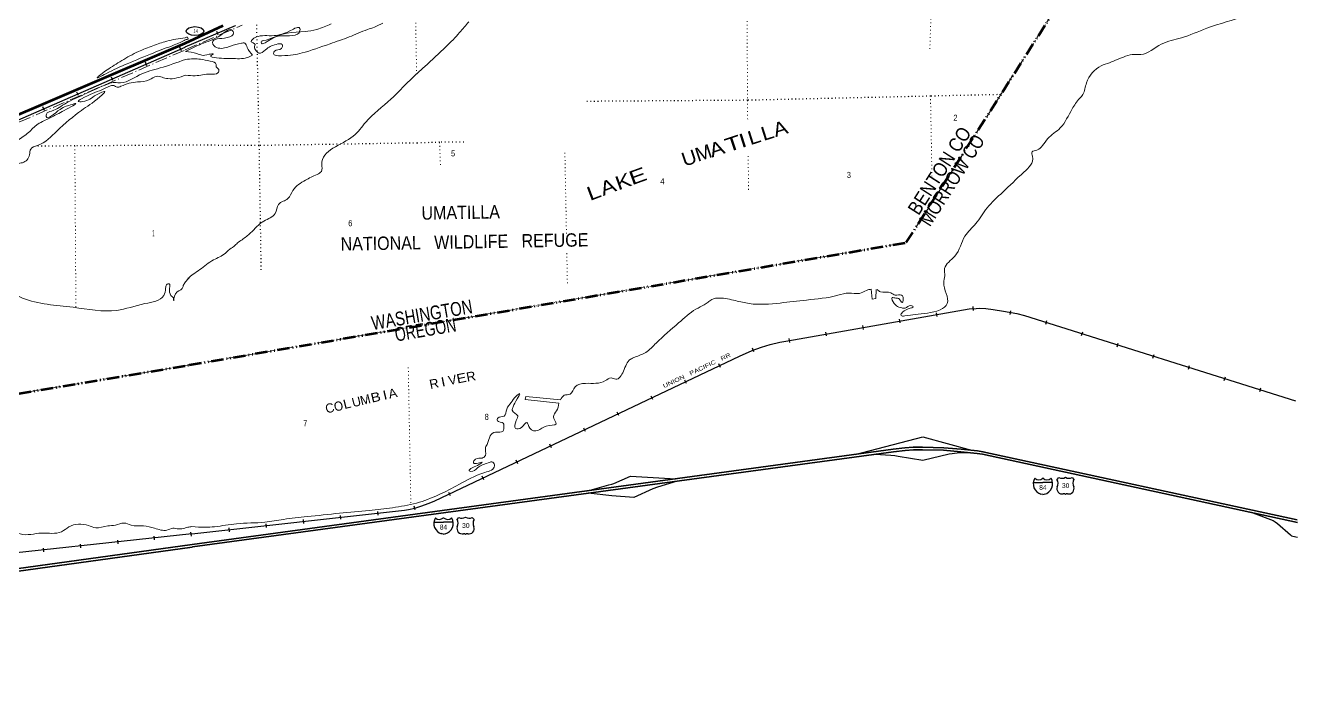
# Model space of a CAD drawing. Header units: feet. Extents: x 254670 to 524092, y -639101 to -543444.
# Drawn here: x 314355 to 351086, y -612130 to -592650 of the extents above; entities that cross this region are included whole.
import ezdxf
from ezdxf.enums import TextEntityAlignment as Align

# ---------------------------------------------------------------- set-up
doc = ezdxf.new("R2010")
doc.units = ezdxf.units.FT
doc.header["$LTSCALE"] = 70
for name, pattern in [('DASH_DOUBLE_DOT', [9.2, 5, -1.2, 0.3, -1.2, 0.3, -1.2]), ('DOT_DASHED', [7.7, 5, -1.2, 0.3, -1.2]), ('DOTTED', [1.5, 0.3, -1.2])]:
    doc.linetypes.add(name, pattern=pattern)
for name, color, linetype, lineweight in [('10', 7, 'DASH_DOUBLE_DOT', 70), ('15', 7, 'Continuous', 25), ('16', 7, 'Continuous', 25), ('17', 7, 'Continuous', 25), ('18', 7, 'Continuous', 35), ('19', 7, 'Continuous', 25), ('23', 7, 'Continuous', 70), ('34', 7, 'Continuous', 25), ('39', 7, 'Continuous', 13), ('44', 7, 'DOT_DASHED', 13), ('6', 7, 'DOTTED', 25), ('7', 7, 'DOTTED', 13)]:
    doc.layers.add(name, color=color, linetype=linetype, lineweight=lineweight)
doc.layers.add('12', color=7, linetype='Continuous')
doc.layers.add('41', color=7, linetype='Continuous')

msp = doc.modelspace()

# ---------------------------------------------------------------- linework, layer by layer
at = {"layer": '10'}
for points in [[(319096.38, -602444.97), (339788.03, -598915.65), (344011.79, -592304.81)], [(289258.77, -607146.08), (294041.03, -605659.68), (305932.63, -602783.94), (313537.85, -603377.63), (319096.38, -602444.97)]]:
    msp.add_lwpolyline(points, dxfattribs=at)
at = {"layer": '15'}
for p, q in [((343457.3, -605842.36), (343733.71, -605842.36)), ((343730.01, -605710.89), (343732.91, -605707.98)), ((343736.08, -605710.36), (343732.65, -605707.98)), ((343733.71, -606187.94), (343669.82, -606169.98)), ((343733.18, -606188.2), (343796.81, -606169.46)), ((326150.71, -606986.3), (326427.12, -606986.3)), ((326423.42, -606854.83), (326426.32, -606851.92)), ((326429.49, -606854.3), (326426.06, -606851.92)), ((326427.12, -607331.88), (326363.23, -607313.92)), ((326426.59, -607332.14), (326490.22, -607313.4))]:
    msp.add_line(p, q, dxfattribs=at)
for points in [[(344009.07, -605842.36), (343733.18, -605842.36), (343733.71, -605842.36)], [(326702.48, -606986.3), (326426.59, -606986.3), (326427.12, -606986.3)]]:
    msp.add_lwpolyline(points, dxfattribs=at)
for centre, radius, start, end in [((343759.93, -605877.46), 306.13, 148.44436, 254.43378), ((343611.33, -605594.86), 165.66, 227.34248, 315.8117), ((343855.02, -605594.86), 165.66, 224.18831, 312.69403), ((343706.42, -605877.46), 306.13, 283.08087, 31.62484), ((326453.34, -607021.4), 306.13, 148.44436, 254.43378), ((326304.74, -606738.8), 165.66, 227.34248, 315.8117), ((326548.43, -606738.8), 165.66, 224.18831, 312.69403), ((326399.83, -607021.4), 306.13, 283.08087, 31.62484)]:
    msp.add_arc(centre, radius, start, end, dxfattribs=at)
at = {"layer": '16'}
for p, q in [((344383.1, -605686.58), (344382.82, -605686.78)), ((344140.03, -605751.31), (344191.34, -605692.55)), ((344575.19, -605692.46), (344626.58, -605751.31)), ((326820.1, -606904.15), (326871.41, -606845.39)), ((327063.17, -606839.42), (327062.89, -606839.62)), ((327255.26, -606845.3), (327306.65, -606904.15))]:
    msp.add_line(p, q, dxfattribs=at)
for centre, radius, start, end in [((344282.42, -605534.89), 182.07, 239.97227, 303.45418), ((344484.2, -605535.39), 181.52, 236.33975, 300.08743), ((344484.19, -605534.89), 182.07, 236.54582, 236.59441), ((344286.24, -606016.84), 151.42, 159.09177, 283.81923), ((343947.05, -605861.94), 222.05, 332.97043, 29.75871), ((344480.36, -606016.84), 151.42, 256.18077, 20.90823), ((344819.55, -605861.94), 222.05, 150.24129, 207.02957), ((326966.31, -607169.68), 151.42, 159.09177, 283.81923), ((326627.12, -607014.78), 222.05, 332.97043, 29.75871), ((326962.49, -606687.73), 182.07, 239.97227, 303.45418), ((327164.27, -606688.23), 181.52, 236.33975, 300.08743), ((327164.26, -606687.73), 182.07, 236.54582, 236.59441), ((327160.43, -607169.68), 151.42, 256.18077, 20.90823), ((327499.62, -607014.78), 222.05, 150.24129, 207.02957)]:
    msp.add_arc(centre, radius, start, end, dxfattribs=at)
for centre, major_axis, start_param, end_param in [((344341.58, -606215.66), (-19.56, 51.67), 4.95877769, 6.28318531), ((344425.03, -606215.66), (19.56, 51.67), 0, 1.32637542), ((327021.65, -607368.5), (-19.56, 51.67), 4.95877769, 6.28318531), ((327105.1, -607368.5), (19.56, 51.67), 0, 1.32637542)]:
    msp.add_ellipse(centre, major_axis=major_axis, ratio=0.929097, start_param=start_param, end_param=end_param, dxfattribs=at)
at = {"layer": '17'}
msp.add_ellipse((319249.23, -592812.48), major_axis=(255.52, -0.83), ratio=0.500121, dxfattribs=at)
at = {"layer": '18'}
for p, q in [((287302.27, -612054.1), (319167.63, -607623.63)), ((287303.2, -612129.7), (319168.67, -607699.21))]:
    msp.add_line(p, q, dxfattribs=at)
for points in [[(319167.63, -607623.63), (339406.45, -604880.11), (339745.34, -604838.17), (339989.23, -604822.24), (340260.96, -604820.09), (340870.93, -604834.85), (341372.8, -604875.65), (341841.69, -604927.2), (342000.08, -604951.32), (351078.16, -606913.2)], [(319177.7, -607697.95), (339416.09, -604954.49), (339752.4, -604912.87), (339991.97, -604897.22), (340260.35, -604895.1), (340866.98, -604909.78), (341365.66, -604950.32), (341831.94, -605001.58), (341986.5, -605025.12), (351079.33, -606990.19)]]:
    msp.add_lwpolyline(points, dxfattribs=at)
at = {"layer": '19'}
for p, q in [((338311.69, -605028.51), (340269.52, -604524.5)), ((340267.52, -604524.52), (341668.55, -604908.17)), ((331829.44, -605658.47), (333135.9, -605730.13))]:
    msp.add_line(p, q, dxfattribs=at)
for points in [[(340267.43, -605205.36), (339551.04, -605084.82), (339457.62, -605071.46), (339340.05, -605060.58), (338887.89, -605026.09)], [(341691.81, -604986.17), (341254.91, -604991.36), (341178.74, -604998.92), (341117, -605006.94), (341030.25, -605024.74), (340267.43, -605205.36)], [(330593, -606074.84), (331198.57, -605909.51), (331281.79, -605885.82), (331339.36, -605863.24), (331829.44, -605658.47)], [(333168.24, -605801.43), (332600.92, -605970.54), (332469.4, -606016.28), (331924.52, -606270.3)], [(331924.52, -606270.3), (331288.19, -606223.91), (330602.03, -606149.3)], [(349797.19, -606713.1), (350380.27, -606936.7), (350441.63, -606972.01), (350503.18, -607019.1), (350880.91, -607350.07), (350913.2, -607372.59), (350945.29, -607385.25), (351085.74, -607414.25)]]:
    msp.add_lwpolyline(points, dxfattribs=at)
at = {"layer": '23'}
msp.add_line((318968.67, -593161.1), (320067.16, -592647.68), dxfattribs=at)
msp.add_lwpolyline([(312866.38, -595765.41), (318968.67, -593161.1)], dxfattribs=at)
at = {"layer": '34'}
for p, q in [((318968.32, -593270.19), (320418.47, -592650.03)), ((319921.47, -592922.9), (319877.98, -592821.2)), ((318859.82, -593381.26), (318815.67, -593279.84)), ((317863.25, -593812.28), (317819.09, -593710.87)), ((316881.2, -594242.67), (316837.05, -594141.25)), ((315884.63, -594673.69), (315840.47, -594572.28)), ((314902.58, -595104.08), (314858.43, -595002.67)), ((341728.77, -600872.82), (341721.87, -600762.42)), ((342791.23, -600989.06), (342810.97, -600880.23)), ((339607.8, -601232.85), (339588.62, -601123.91)), ((340677.59, -601047.12), (340658.41, -600938.19)), ((343817.23, -601270.96), (343850.45, -601165.45)), ((337482.5, -601607.09), (337463.32, -601498.15)), ((338552.29, -601421.36), (338533.11, -601312.43)), ((344852.1, -601599.59), (344885.32, -601494.09)), ((335387.25, -602068.31), (335350.69, -601963.91)), ((336426.99, -601795.6), (336407.81, -601686.66)), ((345875.58, -601919.16), (345908.8, -601813.66)), ((346910.44, -602247.79), (346943.67, -602142.29)), ((334420.2, -602517.44), (334372.73, -602417.53)), ((347933.92, -602567.37), (347967.15, -602461.87)), ((333438.38, -602981.1), (333390.91, -602881.2)), ((348968.79, -602896), (349002.01, -602790.5)), ((349992.27, -603215.57), (350025.49, -603110.07)), ((332471.07, -603443.65), (332423.6, -603343.75)), ((331489.26, -603907.32), (331441.78, -603807.41)), ((330521.95, -604369.87), (330474.47, -604269.96)), ((329540.13, -604833.53), (329492.66, -604733.62)), ((328572.82, -605296.08), (328525.35, -605196.17)), ((327591, -605759.74), (327543.53, -605659.84)), ((326623.69, -606222.29), (326576.22, -606122.39)), ((323460.55, -606898.75), (323448.33, -606788.82)), ((324539.98, -606781.39), (324527.76, -606671.46)), ((325610.9, -606628.88), (325577.27, -606523.51)), ((320250.41, -607258.22), (320238.19, -607148.28)), ((321315.76, -607137.17), (321303.54, -607027.23)), ((322395.2, -607019.8), (322382.98, -606909.87)), ((317011.11, -607500.73), (317022.99, -607610.7)), ((318061.25, -607385.27), (318073.12, -607495.24)), ((319125.44, -607275.77), (319137.32, -607385.74)), ((314865.58, -607732.37), (314877.45, -607842.34)), ((315931.32, -607614.68), (315943.19, -607724.65))]:
    msp.add_line(p, q, dxfattribs=at)
at = {"layer": '34', "lineweight": 13}
msp.add_line((318968.75, -593271.2), (320418.9, -592651.04), dxfattribs=at)
at = {"layer": '34'}
for points in [[(313148.74, -595805.24), (318966.98, -593272.21)], [(319163.52, -607323.04), (325300.29, -606639.31), (325418.47, -606617.64), (325593.78, -606577.03), (325767.12, -606521.7), (326011.87, -606439.08), (326177.13, -606371.15), (334975.67, -602190.14), (335336.55, -602028.21), (335603.55, -601934.71), (335857.19, -601859.03), (336140.83, -601786.95), (336368.9, -601747.74), (341603.99, -600825.91), (341809.94, -600813.04), (341912.33, -600808.59), (342081.95, -600816.27), (342299.53, -600844.2), (342598.8, -600896.03), (342975.82, -600964.39), (343198.14, -601018.75), (351026.61, -603484.06)], [(319163.6, -607323.24), (292162.5, -610238.49), (291837.54, -610286.07), (291460.9, -610361.77), (290953.08, -610473.74), (287295.15, -611456.78)]]:
    msp.add_lwpolyline(points, dxfattribs=at)
at = {"layer": '34', "lineweight": 13}
for points in [[(313149.17, -595806.25), (318967.42, -593273.22)], [(319163.97, -607322.53), (325300.45, -606640.4), (325418.69, -606618.72), (325594.07, -606578.09), (325767.46, -606522.75), (326012.26, -606440.11), (326177.58, -606372.16), (334976.13, -602191.14), (335336.96, -602029.23), (335603.89, -601935.76), (335857.48, -601860.09), (336141.06, -601788.03), (336369.09, -601748.82), (341604.12, -600827), (341810, -600814.14), (341912.33, -600809.69), (342081.85, -600817.37), (342299.37, -600845.29), (342598.61, -600897.11), (342975.59, -600965.47), (343197.84, -601019.81), (351026.28, -603485.11)], [(319163.48, -607322.15), (292162.36, -610237.4), (291837.35, -610284.99), (291460.67, -610360.69), (290952.82, -610472.67), (287294.86, -611455.72)]]:
    msp.add_lwpolyline(points, dxfattribs=at)
at = {"layer": '39'}
for points in [[(338778.77, -600258.86), (338802.72, -600548.42), (338904.37, -600532.4), (338914.98, -600270.16)], [(329802.27, -603455.2), (328803.57, -603352.65), (328786.27, -603445.34), (329760.26, -603552.05)]]:
    msp.add_lwpolyline(points, dxfattribs=at)
for points in [[(345655.14, -593727.77), (346117.2, -593540.58), (346381.97, -593483.33), (346555.99, -593485.88), (347151.79, -593190.03), (347731.9, -593006.51), (348464.11, -592731.96), (349586.15, -592355.67), (349892, -592218.57)], [(320911.48, -593504.32), (320756.93, -593281.36), (320688.46, -593160.7), (320590.56, -593164.64), (320280.27, -593244.81), (319923.52, -593301.89), (319769.27, -593190.93), (319758.41, -593149.14), (320181.23, -592998.74), (320362.33, -592859.13), (320337.15, -592801.63), (319995.27, -592926.4), (319431.18, -593183.63), (318975.74, -593400.69)], [(327154.56, -592546.66), (326890.96, -592855.69), (326503.33, -593259.43), (325885.26, -593833.75), (325459.46, -594228.23), (324906.81, -594775.25), (324182.65, -595441.69), (323818.98, -595842.95), (322911.97, -596661.02), (322902.05, -596859.24), (322773.86, -596945.8), (322439.43, -597116.45), (322077.49, -597407.66), (321934.39, -597644.52), (321663.88, -597811.9), (321565.24, -598071.89), (321241.84, -598292.33), (320852.98, -598636.08), (320609.04, -598830.93), (320479.01, -598925.52), (320379, -599021.52), (320211.49, -599140.85), (320127.18, -599222.53), (319785.22, -599415.34), (319389.05, -599695.22), (319199.84, -599828.99), (319046.36, -599950.05)], [(323179.08, -592604.7), (322771.92, -592765.35), (322427.24, -592826.19), (321331.37, -593113.95), (321166.38, -593161.23), (321161.56, -593121.32), (321234.81, -593085.86), (321719.89, -592948.23), (322280.71, -592799.09), (322277.36, -592733.15), (322012.71, -592796.41), (321387.88, -592944.81), (320898.44, -593064.53), (320869.37, -593109.11), (320934.31, -593155.83), (320989.23, -593200.74), (320966.43, -593259.2), (321020.91, -593380.14), (321094.34, -593450.69), (321284.29, -593352.91), (321591.02, -593196.81), (321769.08, -593201.28), (321743.48, -593317.8), (321547.04, -593391.71), (321516.37, -593456.32), (321747.71, -593523.74), (322341.96, -593443.95), (323152.32, -593177.85), (323698.17, -592981.01), (324233.69, -592768.37), (324430.21, -592698.46), (324672.3, -592584.07)], [(318967.45, -593003.32), (318434.36, -593104.18), (318036.6, -593234.35), (317614.91, -593404.66), (317135.36, -593663.28), (316712.22, -593931.99), (316527.82, -594066.37), (316429.71, -594154.63), (316674.62, -594044.41), (317212.57, -593789.86), (317969.55, -593475.27), (318568, -593242.86), (318899.26, -593098.58), (318967.45, -593060.54)], [(318966.73, -593003.46), (319034.55, -592992.36), (319050.57, -593032.44), (318967.45, -593060.54)], [(318975.74, -593400.69), (319306.89, -593460.13), (319447.88, -593509.34), (319657.26, -593481.19), (319775.1, -593474.85), (319710.13, -593524.14), (319873.34, -593584.91), (320321.61, -593602.03), (320755.54, -593578.15), (320911.48, -593504.32)], [(318973.18, -593631.61), (318244.3, -593877.01), (317645.67, -594077.28), (317021.03, -594305.65), (316936.42, -594291.51), (316749.48, -594333.52), (316064.89, -594636.13), (315526.78, -594893.9), (315110.42, -595118.21), (314959.43, -595209.76), (314954.86, -595273.85), (315352.91, -595072.43), (315706.28, -594926.98), (315794.69, -594900.96), (315473.82, -595103.49), (315122.63, -595283.9), (314801.17, -595446.58)], [(318973.18, -593631.61), (319208.08, -593614.11), (319408.28, -593626.14), (319691.31, -593678.53), (319861.3, -593777.17), (319862.61, -593841.16), (319936.3, -593923.7), (319912.16, -594014.19), (319701.03, -594054.38), (319256.08, -594101.21), (318980.04, -594084.8)], [(338942.92, -600267.6), (339042.3, -600335.64), (339344.89, -600367.65), (339468.22, -600433.21), (339650.07, -600427.6), (339695.37, -600588.72), (339672.49, -600643.18), (339572.25, -600533.16), (339489.97, -600518.79), (339379.67, -600502.97), (339441.21, -600675.77), (339573.27, -600777.17), (339655.75, -600801.53), (339759.77, -600803.47), (339914.24, -600730.4), (339978.61, -600749.13), (339680.2, -600921.06), (339638.98, -601018.88), (339745.75, -601032.23), (340048.27, -600987.72), (340762.6, -600853.59), (340972.86, -600673.4), (340942.91, -600383.96), (340870.5, -600071.36), (340898.49, -599876.79), (340896.1, -599662.81), (341190.68, -599304.93), (341482.78, -598729.07), (341793.32, -598368.87), (342119.95, -597916.34), (342572.51, -597461.32), (343184.46, -596881.12), (343435.05, -596426.1), (343418.31, -596292.41), (343559.32, -596245.61), (343722.59, -596114.36), (343872.47, -595915.36), (344232.08, -595608.2), (344574.73, -595059.34), (344796.35, -594750.91), (344884.11, -594643.16), (344991.18, -594307), (345417.01, -593816.5), (345655.14, -593727.77)], [(318980.04, -594084.8), (318467.46, -594184.45), (318300.19, -594146.15), (318141.02, -594117.89), (317930.29, -594222.12), (317588.46, -594280.05), (317112.17, -594404.13), (316999.62, -594432.14), (316903.97, -594381.2), (316812.46, -594394.94), (316556.24, -594504.8), (315973.06, -594768.58), (315876.87, -594840.79), (316001.68, -594844.91), (316411.15, -594650.49), (316650.13, -594558.34), (316504.07, -594708.81), (315972.96, -595101.93), (315263.87, -595695.69), (314702.71, -596112.87), (314510.07, -596215.12), (314472.79, -596381.76), (314270.82, -596610.5), (314114.01, -596642.49), (314039.93, -596710.7), (313912.59, -596967.62), (313868.66, -597027.83), (313785.73, -596957.47), (313772.2, -597053.84), (313818.99, -597142.24), (313736.61, -597166.27), (313716.96, -597248.58), (313795.52, -597260.7), (313710.4, -597509.63), (313637.31, -597750.54), (313581.22, -598148.09), (313466.22, -598451.21), (313188.9, -598876.69), (313019.55, -599179.76), (312966.29, -599368.47), (313039.23, -599804.3), (313150.46, -599896.77), (313293.3, -599886.86), (313469.48, -600073.77), (313659.41, -600202.46), (314273.06, -600516.28), (315731.77, -600782.66), (316990.21, -600872.14), (317804.23, -600676.08), (318348.32, -600441.62), (318403.47, -600230.81), (318431.07, -600130.43), (318509.42, -600104.4), (318516.19, -600232.92), (318555.61, -600437.79), (318628.58, -600528.22), (318634.99, -600592.48), (318684.14, -600389.71), (318882.55, -600241.28), (318912.26, -600156.97), (318974.04, -600050.6), (319086.05, -599928.2)], [(306216.28, -596651.47), (306866.57, -596684.18), (307171.62, -596883.26), (307143.88, -596959.54), (307258.88, -597007.84), (307326.32, -597186.62), (307684.27, -597132.72), (308048.89, -597189.28), (308237, -597352.1), (308615.22, -597322.32), (309568.17, -597136.42), (309807.62, -597126.6), (310366.87, -597078.9), (310511.79, -597079.03), (310550.56, -597171.44), (310647.4, -597211.69), (310776.17, -597203.77), (310866.76, -597207.87), (310681.93, -597265.94), (310281.86, -597345.91), (309668.12, -597369.45), (309259.55, -597369.09), (309128.88, -597397.08), (309111.08, -597451.29), (309572.16, -597481.82), (310127.5, -597454.2), (310353.27, -597514.65), (310550.55, -597520.85), (310674.7, -597410.52), (311010.11, -597286.32), (311249.15, -597204.2), (311691, -597039.93), (312325.3, -596741.29), (312606.12, -596574.87), (312726.72, -596546.86), (312634.71, -596647.19), (312436.11, -596791.35), (312157.55, -596972.07), (311583.05, -597168.35), (311383.77, -597221.65), (311245.86, -597332.71), (311371.71, -597517.57), (311421.11, -597710.4), (311321.37, -597864.93), (311307.89, -597971.35), (311529.71, -598397.27), (311736.27, -598618.34), (312029.56, -598520.21), (312167.84, -598415.91), (312151.21, -598323.52), (312020.31, -598311.36), (311889.69, -598347.39), (311905.28, -598257.04), (312130.42, -598209.04), (312267.62, -598267.4), (312332.35, -598323.69), (312579.06, -598175.31), (312661.04, -598081), (312753.27, -598018.83), (312856.14, -598059.09), (312954.51, -598015), (313066.96, -597968.91), (313054.35, -597876.53), (313192.87, -597814.4), (313307.18, -597742.21), (313367.14, -597667.96), (313501.69, -597615.87), (313523.43, -597545.61), (313623.58, -597461.36), (313578.17, -597264.52), (313525.28, -597166.08), (313657.09, -596987.47), (313760.66, -596796.8), (313776.56, -596760.66), (313645.56, -596730.42), (313711.37, -596624.05), (313849.69, -596527.79), (313877.5, -596463.55), (313764.76, -596457.43), (313758.15, -596359.03), (313918.54, -596248.72), (314040.93, -596182.57), (314044.68, -596134.37), (314292.64, -595853.46), (314444.95, -595739.14), (314705.24, -595500.4), (314801.17, -595446.58)], [(329802.27, -603455.2), (329911.49, -603321.02), (330078.85, -603291.7), (330226.4, -603076.75), (330530.28, -602976.71), (331098.58, -602899.44), (331264.92, -602820.13), (331399.66, -602857.46), (331620.88, -602627.05), (331825.76, -602282.95), (331950.5, -602222.47), (332267.55, -602082.16), (332567.98, -601814.18), (333215.87, -601231.26), (333715.67, -600837.31), (333954.94, -600706.55), (334063.43, -600634.39), (334173.8, -600556.19), (334396.93, -600515.76), (334858.37, -600590.62), (335256.02, -600674.75), (336143.52, -600659.15), (336905.58, -600572.03), (337814.6, -600435.99), (338133.22, -600371.67), (338433.37, -600381.72), (338641.51, -600293.58), (338776.73, -600256.9)], [(319161.46, -607111.18), (319545.83, -607128.98), (319815.46, -607113.63), (320451.23, -607027.63), (321269.82, -606983.12), (321803.67, -606903.01), (322488.79, -606822.89), (323423.04, -606724.97), (324286.11, -606644.85), (324953.43, -606564.74), (325647.45, -606431.21), (326866.42, -605897.1), (327622.72, -605549.93), (327898.55, -605354.09), (327853.59, -605252.05), (327714, -605270.81), (327410.94, -605410.84), (327211.24, -605520.81), (327162.86, -605501.77), (327251.08, -605416.01), (327464.9, -605311.76), (327541.7, -605254.23), (327424.35, -605284.56), (327292.06, -605269.18), (327353.88, -605163.94), (327545.19, -605132.15), (327639.65, -605058.26), (327636.84, -604824.29), (327698.54, -604713.06), (327771.97, -604491.58), (327927.74, -604384.47), (328139.24, -604362.28), (328165.81, -604195.73), (328152.47, -604129.99), (327982.97, -604055.34), (327993.36, -603977.13), (328176.18, -603921.5), (328254.06, -603721.93), (328376.16, -603533.49), (328524.33, -603348.53), (328624.75, -603272.53), (328553.91, -603425.95), (328436.63, -603654.3), (328410.5, -603744.83), (328410.66, -603752.83), (328569.85, -603909.69), (328528.63, -604044.52), (328505.46, -604279.01), (328676.78, -604247.61), (328829.77, -604102.56), (328919.29, -604274.8), (329150.55, -604338.23), (329385.86, -604209.54), (329674.49, -604145.81), (329600.26, -603939.26), (329692.79, -603771.41), (329760.26, -603552.05)], [(307695.27, -606432.29), (308011.7, -606508.89), (308283.84, -606583.43), (308394.73, -606615.66), (308440.7, -606559.47), (308555.91, -606645.93), (308882.17, -606680.36), (309093.75, -606724.72), (309395.82, -606753.11), (309659.49, -606755.35), (309848.79, -606773.6), (309920.8, -606695.35), (310087.52, -606637.26), (310381.02, -606575.27), (310561.87, -606525.23), (310775.06, -606497.31), (310823.98, -606605.79), (310768.04, -606678.03), (310778.7, -606782.46), (310702.33, -606802.48), (310631.46, -606728.11), (310579.13, -606728.07), (310601.8, -606820.46), (310741.01, -606878.82), (310950.21, -606856.92), (310979.5, -606700.31), (311021.08, -606579.86), (311317.53, -606682.54), (311348.72, -606857.27), (311560.02, -606851.44), (311739.61, -606931.93), (311812.17, -606950.06), (312127.32, -607155.17), (312284.44, -607177.4), (312398.76, -607107.22), (312681.09, -607203.87), (313263.19, -607278.69), (313355.69, -607264.71), (313347.24, -607194.42), (313516.29, -607192.57), (313755.69, -607172.7), (314199.34, -607323.71), (314821.12, -607298.16), (315394.51, -607258.51), (315611.06, -607116.13), (316174.4, -607078.48), (316384.1, -607144.94), (316729.98, -607093.03), (316953.24, -607067.13), (317198.45, -607007.11), (317406.1, -607067.54), (317764.48, -607089.95), (318082.87, -607156.5), (318441.44, -607211.04), (318610.21, -607158.98), (318694.78, -607165.08), (318869.94, -607175.28), (319042.77, -607129.25), (319161.46, -607111.18)]]:
    msp.add_spline(points, degree=3, dxfattribs=at)
at = {"layer": '44'}
msp.add_line((318971.51, -593351.72), (320617.05, -592640.08), dxfattribs=at)
for points in [[(319096.38, -602444.97), (339788.03, -598915.65), (344011.79, -592304.81)], [(300269.38, -595055.68), (300762.61, -595079.62), (300871.81, -595090.33), (300966.9, -595111.24), (301127.73, -595159.27), (305225.14, -596454.86), (305526.47, -596524.54), (305786.35, -596563.92), (306187.25, -596594.46), (306311.02, -596594.46), (306482.92, -596585.17), (312152.27, -596184.13), (312237.78, -596172.26), (312333.97, -596152.07), (312533.11, -596104.29), (312747.05, -596036.81), (312974.19, -595957.97), (313177.95, -595874.32), (318971.3, -593352.13)], [(319096.38, -602444.97), (313537.85, -603377.63), (305932.63, -602783.94), (297245.39, -604884.77)]]:
    msp.add_lwpolyline(points, dxfattribs=at)
at = {"layer": '6'}
for points in [[(321024.31, -592634.44), (321097.11, -596114.94), (321155.99, -599758.2)], [(342517.11, -594644.22), (340487.96, -594690.32), (335201.46, -594809.15), (330491.08, -594842.55)], [(319009.16, -596104.51), (315779.57, -596125.89), (314667.12, -596136.26)], [(327009.93, -596017.7), (326314.15, -596021.5), (325668.71, -596042.3), (321097.11, -596114.94), (319009.16, -596104.51)]]:
    msp.add_lwpolyline(points, dxfattribs=at)
at = {"layer": '7'}
for p, q in [((340499.43, -592356.63), (340468.38, -593348.56)), ((325623.59, -592570.32), (325649.95, -594051.69)), ((340487.67, -594676.33), (340528.39, -596996.72)), ((315779.55, -596125.89), (315812.33, -600793.02)), ((326314.15, -596021.5), (326336.24, -596707.14)), ((329975.53, -598653.27), (329929.62, -596256.04)), ((335222.37, -596422.94), (335235.59, -597442.78)), ((330002.94, -600084.83), (329986.42, -599222.4)), ((325409.88, -602518.18), (325482.82, -606482.67))]:
    msp.add_line(p, q, dxfattribs=at)
msp.add_lwpolyline([(335195.22, -592420.53), (335201.46, -594809.15), (335209.55, -595433.26)], dxfattribs=at)

# ---------------------------------------------------------------- texts
at = {"layer": '10'}
for s, width, p in [('WASHINGTON', 0.8, (324382.48, -601442.66)), ('OREGON', 0.75, (325059.35, -601772.81))]:
    msp.add_text(s, height=400, rotation=9.68, dxfattribs=dict(at, width=width)).set_placement(p)
at = {"layer": '12'}
for s, width, p in [('BENTON CO', 0.9, (340144.42, -598153)), ('MORROW CO', 0.85, (340470.64, -598479.22))]:
    msp.add_text(s, height=400, rotation=57.425, dxfattribs=dict(at, width=width)).set_placement(p)
at = {"layer": '15'}
for p in [(343732.63, -606050.47), (326426.04, -607194.41)]:
    msp.add_text('84', height=140, dxfattribs=at).set_placement(p, align=Align.CENTER)
at = {"layer": '16'}
for p in [(344389.65, -605997.09), (327069.72, -607149.93)]:
    msp.add_text('30', height=140, dxfattribs=at).set_placement(p, align=Align.CENTER)
at = {"layer": '17', "width": 0.6}
msp.add_text('14', height=115.7, dxfattribs=at).set_placement((319270.74, -592868.91), align=Align.CENTER)
at = {"layer": '34', "width": 1.3}
msp.add_text('UNION   PACIFIC   RR', height=120, rotation=25.417, dxfattribs=at).set_placement((332795.96, -603116.88))
at = {"layer": '41'}
for s, height, rotation, width, p in [('I', 399.3, 17.542, 1.35, (335124.94, -596159.29)), ('L', 399.3, 17.542, 1.2, (335453.2, -596054.06)), ('L', 399.3, 17.542, 1.2, (335835.4, -595932.73)), ('A', 399.3, 17.542, 1.15, (336208.48, -595812.75)), ('M', 399.3, 18.467, 1.05, (333994.02, -596511.9)), ('A', 399.3, 18.467, 1.2, (334377.74, -596395.71)), ('T', 399.3, 18.467, 1.4, (334847.46, -596245.66)), ('U', 399.3, 18.467, 1.1, (333579.37, -596660.73)), ('E', 399.3, 19.905, 1.4, (332100.74, -597179.99)), ('A', 399.3, 20.723, 1.25, (331241.75, -597493.54)), ('K', 399.3, 19.905, 1.25, (331681.99, -597336.04)), ('L', 399.3, 20.723, 1.3, (330835.49, -597648.41)), ('E', 266.2, 11.542, 1.2, (326970.93, -602954.67)), ('R', 266.2, 10.773, 1.05, (327243.93, -602907.6)), ('R', 266.2, 11.542, 1.05, (326180.13, -603115.25)), ('I', 266.2, 11.542, 1.2, (326441.41, -603062.99)), ('L', 266.2, 13.905, 1.1, (323672.57, -603694.87)), ('B', 266.2, 13.214, 1.2, (324497.3, -603503.81)), ('I', 266.2, 13.214, 1.2, (324766.23, -603443.53)), ('A', 266.2, 13.214, 1.05, (324988.96, -603394.74)), ('O', 266.2, 14.723, 0.95, (323428.47, -603762.54))]:
    msp.add_text(s, height=height, rotation=rotation, dxfattribs=dict(at, width=width)).set_placement(p, align=Align.CENTER)
for s, rotation, p in [('V', 11.542, (326710.84, -603006.66)), ('U', 13.905, (323942.85, -603638.01)), ('M', 13.905, (324198.3, -603576.82)), ('C', 14.723, (323175.85, -603817.45))]:
    msp.add_text(s, height=266.2, rotation=rotation, dxfattribs=at).set_placement(p, align=Align.CENTER)
at = {"layer": '44', "width": 0.9}
for s, p in [('UMATILLA', (325792.88, -598256.12)), ('NATIONAL   WILDLIFE   REFUGE', (323457.52, -599147.75))]:
    msp.add_text(s, height=384.9, rotation=0.984, dxfattribs=at).set_placement(p)
at = {"layer": '7'}
for s, width, p in [('2', 0.85, (341147.82, -595401.34)), ('5', 0.85, (326642.59, -596427.48)), ('3', 0.85, (338070.95, -597050.49)), ('4', 0.85, (332686.44, -597233.74)), ('6', 0.85, (323675.61, -598443.11)), ('1', 0.4, (318016.49, -598730.41)), ('8', 0.85, (327613.26, -604031.9)), ('7', 0.85, (322375.27, -604215.13))]:
    msp.add_text(s, height=175, dxfattribs=dict(at, width=width)).set_placement(p)

doc.saveas('drawing.dxf')
